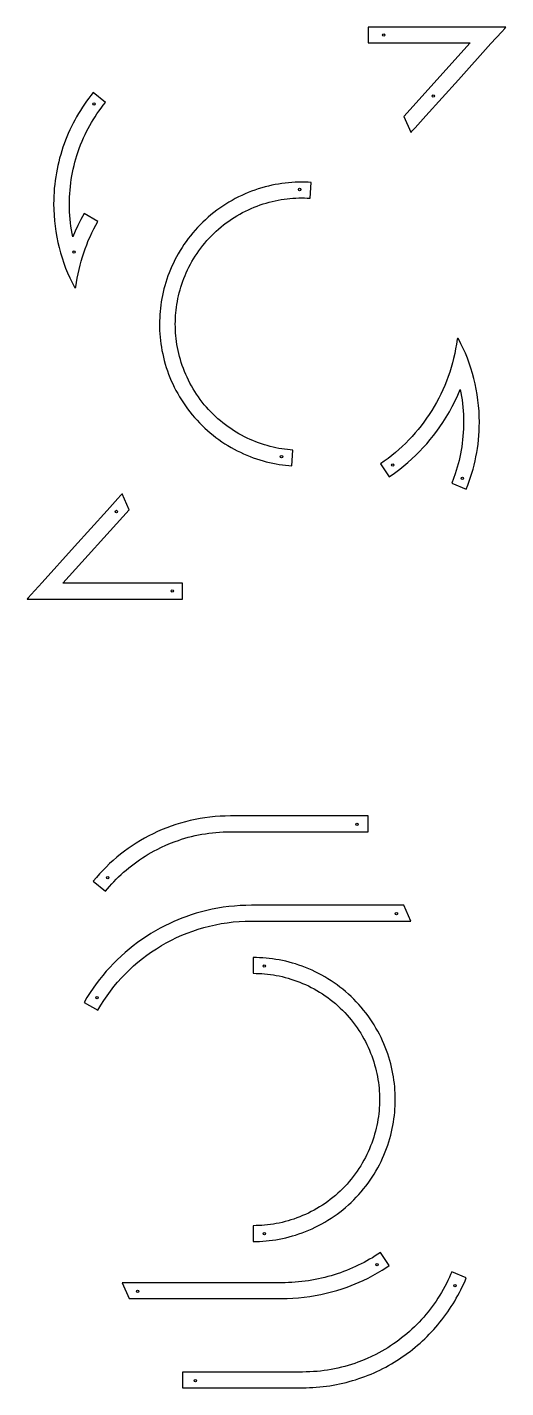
# Model space of a CAD drawing. Header units: millimetres. Extents: x -5172 to 15661, y -1212 to 2364.
# Drawn here: x 5500 to 6713, y -1118 to 2332 of the extents above; entities that cross this region are included whole.
import ezdxf

# ---------------------------------------------------------------- set-up
doc = ezdxf.new("R2010")
doc.units = ezdxf.units.MM
doc.layers.get('0').update_dxf_attribs({"color": 18, "true_color": 0x000000})
doc.layers.add('TOP$Visible$Curves', color=1, linetype='Continuous', true_color=0xff0000)

msp = doc.modelspace()

# ---------------------------------------------------------------- linework, layer by layer
for points in [[(6015.3, 332.2), (6002.2, 332), (5989.1, 331.5), (5976.2, 330.5), (5963.4, 329.2), (5950.7, 327.6), (5938.1, 325.6), (5925.6, 323.2), (5913.3, 320.5), (5901.1, 317.5), (5889, 314.2), (5877, 310.5), (5865.2, 306.5), (5853.6, 302.1), (5842.1, 297.5), (5830.7, 292.6), (5819.6, 287.3), (5808.6, 281.8), (5797.7, 276), (5787.1, 269.9), (5776.6, 263.5), (5766.4, 256.8), (5756.3, 249.8), (5746.4, 242.6), (5736.7, 235.2), (5727.3, 227.5), (5718.1, 219.5), (5709, 211.3), (5700.3, 202.8), (5691.7, 194.1), (5683.4, 185.2), (5675.3, 176.1), (5667.5, 166.7)], [(6364.3, 332.2), (6124.3, 332.2), (6045.3, 332.2), (6023.1, 332.2), (6017.3, 332.2), (6015.8, 332.2), (6015.4, 332.2), (6015.3, 332.2), (6015.3, 332.2), (6015.3, 332.2)], [(6015.3, 292.2), (6364.3, 292.2), (6364.3, 332.2)], [(5698.5, 141.5), (5703.6, 147.7), (5708.9, 153.8), (5714.3, 159.8), (5719.8, 165.6), (5725.8, 171.8), (5731.9, 177.8), (5738.1, 183.7), (5744.5, 189.5), (5750.9, 195.1), (5757.5, 200.6), (5764.2, 205.9), (5771.1, 211.1), (5778, 216.2), (5785.1, 221.2), (5792.2, 225.9), (5799.5, 230.6), (5806.8, 235.1), (5814.3, 239.4), (5821.8, 243.6), (5829.5, 247.6), (5840.6, 253.1), (5851.9, 258.2), (5863.3, 263), (5874.9, 267.4), (5883.2, 270.4), (5891.5, 273.1), (5899.9, 275.7), (5908.3, 278.1), (5916.9, 280.3), (5925.6, 282.3), (5934.2, 284.2), (5943, 285.8), (5951.8, 287.3), (5960.8, 288.6), (5969.7, 289.7), (5978.6, 290.6), (5987.8, 291.3), (5996.9, 291.8), (6006.1, 292.1), (6015.3, 292.2)], [(5667.5, 166.7), (5698.5, 141.5)], [(6576.1, -823.8), (6573.2, -830.7), (6570.2, -837.5), (6566.6, -845.3), (6562.8, -853), (6558.8, -860.7), (6554.7, -868.3), (6550.4, -875.8), (6546, -883.2), (6541.3, -890.5), (6536.6, -897.7), (6531.7, -904.7), (6526.7, -911.7), (6521.5, -918.6), (6516.2, -925.3), (6510.7, -931.9), (6505.2, -938.4), (6499.4, -944.8), (6493.6, -951.1), (6487.6, -957.3), (6481.5, -963.3), (6475.2, -969.2), (6468.9, -974.9), (6462.4, -980.6), (6455.8, -986), (6449.1, -991.4), (6442.3, -996.6), (6435.3, -1001.7), (6428.3, -1006.6), (6421.1, -1011.4), (6413.9, -1016.1), (6406.5, -1020.5), (6399.1, -1024.9), (6391.5, -1029), (6383.9, -1033), (6372.8, -1038.5), (6361.5, -1043.7), (6350, -1048.5), (6338.4, -1052.9), (6330.2, -1055.8), (6321.8, -1058.6), (6313.4, -1061.2), (6305, -1063.5), (6296.4, -1065.8), (6287.8, -1067.8), (6279.1, -1069.6), (6270.4, -1071.3), (6261.5, -1072.8), (6252.6, -1074.1), (6243.7, -1075.2), (6234.7, -1076.1), (6225.6, -1076.8), (6216.4, -1077.3), (6207.3, -1077.6), (6198.1, -1077.7)], [(6613.1, -838.9), (6576.1, -823.8)], [(6198.1, -1117.7), (6206.9, -1117.6), (6215.6, -1117.3), (6224.3, -1116.9), (6232.9, -1116.3), (6241.5, -1115.6), (6250.1, -1114.7), (6258.6, -1113.6), (6267, -1112.4), (6275.4, -1111), (6283.8, -1109.5), (6292.1, -1107.8), (6300.3, -1106), (6308.5, -1104), (6316.6, -1101.8), (6324.7, -1099.6), (6332.7, -1097.1), (6340.6, -1094.5), (6348.5, -1091.8), (6356.3, -1089), (6364, -1086), (6371.7, -1082.8), (6379.3, -1079.6), (6386.8, -1076.1), (6394.2, -1072.6), (6401.6, -1068.9), (6408.9, -1065.1), (6416.1, -1061.2), (6423.2, -1057.1), (6430.3, -1052.9), (6437.2, -1048.6), (6444.1, -1044.2), (6450.9, -1039.6), (6457.6, -1035), (6464.2, -1030.2), (6470.7, -1025.3), (6477.1, -1020.2), (6483.5, -1015.1), (6489.7, -1009.8), (6495.9, -1004.5), (6501.9, -999), (6507.8, -993.4), (6513.7, -987.7), (6519.4, -981.9), (6525, -976.1), (6530.6, -970.1), (6536, -964), (6541.3, -957.8), (6546.5, -951.5), (6551.5, -945.1), (6556.5, -938.6), (6561.4, -932.1), (6566.1, -925.4), (6570.7, -918.6), (6575.2, -911.8), (6579.6, -904.9), (6583.8, -897.9), (6587.9, -890.8), (6591.9, -883.6), (6595.8, -876.4), (6599.5, -869), (6603.1, -861.6), (6606.6, -854.1), (6609.9, -846.6), (6613.1, -838.9)], [(6198.1, -1077.7), (5894.1, -1077.7), (5894.1, -1117.7)], [(5894.1, -1117.7), (6105.4, -1117.7), (6172.8, -1117.7), (6191.5, -1117.7), (6196.4, -1117.7), (6197.7, -1117.7), (6198, -1117.7), (6198.1, -1117.7), (6198.1, -1117.7), (6198.1, -1117.7)]]:
    msp.add_lwpolyline(points)
at = {"color": 7}
for centre in [(6403.8, 2312.2), (5669.3, 2137.8), (6529.5, 2157.7), (6190.5, 1920.7), (5619, 1761.9), (6144.7, 1243.5), (6426.6, 1221.8), (6603.2, 1188.2), (5726.1, 1104.2), (5867.6, 902.7), (6336, 311), (5704.3, 175.8), (6436.2, 84.4), (6101.1, -48.3), (5677.1, -128.5), (6101.3, -727.1), (6387, -805.2), (6584.4, -858.6), (5779.9, -872.8), (5926.5, -1100)]:
    msp.add_circle(centre, 3, dxfattribs=at)
at = {"layer": 'TOP$Visible$Curves', "lineweight": -3}
for points in [[(6713.3, 2332.2), (6713.3, 2332.2), (6713.2, 2332.2), (6713.1, 2332.2), (6712.8, 2332.2), (6711.3, 2332.2), (6705.4, 2332.2), (6683.3, 2332.2), (6604.2, 2332.2), (6364.3, 2332.2)], [(6364.3, 2332.2), (6364.3, 2292.2), (6623.3, 2292.2), (6455, 2105.8), (6472.8, 2065.8)], [(6472.8, 2065.8), (6472.8, 2065.8), (6472.9, 2065.8), (6473, 2066), (6473.5, 2066.5), (6475.5, 2068.8), (6483.2, 2077.2), (6510.4, 2107.4), (6593.1, 2199), (6675.7, 2290.6), (6702.9, 2320.8), (6710.6, 2329.2), (6712.6, 2331.4), (6713.1, 2332), (6713.2, 2332.2), (6713.3, 2332.2), (6713.3, 2332.2)], [(5667.5, 2166.7), (5661.7, 2159.4), (5656, 2152), (5650.5, 2144.5), (5645.1, 2136.8), (5639.9, 2129.1), (5634.9, 2121.2), (5630, 2113.2), (5625.3, 2105.1), (5620.8, 2096.9), (5616.4, 2088.6), (5612.2, 2080.2), (5608.1, 2071.6), (5604.3, 2063), (5600.6, 2054.3), (5597.1, 2045.5), (5593.7, 2036.6), (5590.6, 2027.7), (5587.6, 2018.6), (5584.9, 2009.5), (5582.3, 2000.2), (5579.9, 1990.9), (5577.7, 1981.5), (5575.7, 1972.1), (5573.9, 1962.6), (5572.3, 1953), (5571, 1943.3), (5569.8, 1933.6), (5568.8, 1923.8), (5568.1, 1913.9), (5567.5, 1904), (5567.2, 1894), (5567.1, 1884), (5567.3, 1869.7), (5568, 1855.6), (5569.1, 1841.6), (5570.6, 1827.6), (5572.5, 1813.9), (5574.9, 1800.2), (5577.7, 1786.7), (5580.8, 1773.4), (5584.4, 1760.2), (5588.3, 1747.2), (5592.7, 1734.3), (5597.4, 1721.6), (5602.5, 1709.1), (5607.9, 1696.8), (5613.7, 1684.7), (5619.8, 1672.8)], [(5615.6, 1800.6), (5613.9, 1809.5), (5612.3, 1818.4), (5611, 1827.4), (5609.8, 1836.4), (5608.9, 1845.6), (5608.1, 1854.8), (5607.6, 1864.1), (5607.2, 1873.3), (5607.1, 1882.5), (5607.1, 1891.8), (5607.4, 1901), (5607.9, 1910.3), (5608.6, 1919.3), (5609.4, 1928.3), (5610.5, 1937.3), (5611.8, 1946.2), (5613.2, 1955), (5614.9, 1963.8), (5616.7, 1972.5), (5618.7, 1981.2), (5620.9, 1989.7), (5623.2, 1998.2), (5625.8, 2006.6), (5628.5, 2014.9), (5631.8, 2024.3), (5635.4, 2033.6), (5639.1, 2042.9), (5643.1, 2052), (5646.8, 2059.8), (5650.6, 2067.6), (5654.5, 2075.2), (5658.7, 2082.8), (5663, 2090.3), (5667.4, 2097.7), (5672, 2105), (5676.8, 2112.2), (5682, 2119.7), (5687.3, 2127.1), (5692.8, 2134.3), (5698.5, 2141.5)], [(5698.5, 2141.5), (5667.5, 2166.7)], [(6219.9, 1938.4), (6211.9, 1938.9), (6203.8, 1939.1), (6195.7, 1939.2), (6187.5, 1939.1), (6179.2, 1938.9), (6170.9, 1938.4), (6162.5, 1937.7), (6154.1, 1936.9), (6145.6, 1935.8), (6137.2, 1934.5), (6128.6, 1933), (6120.1, 1931.3), (6111.6, 1929.3), (6103, 1927.2), (6094.5, 1924.8), (6085.9, 1922.2), (6077.4, 1919.3), (6069, 1916.3), (6060.6, 1913), (6052.2, 1909.5), (6043.9, 1905.8), (6035.6, 1901.8), (6027.4, 1897.6), (6019.4, 1893.2), (6011.4, 1888.6), (6003.5, 1883.8), (5995.7, 1878.7), (5988, 1873.5), (5980.5, 1868), (5973.1, 1862.3), (5965.9, 1856.5), (5958.8, 1850.5), (5951.8, 1844.2), (5945, 1837.8), (5938.4, 1831.3), (5932, 1824.6), (5925.8, 1817.7), (5919.7, 1810.7), (5913.9, 1803.5), (5908.2, 1796.2), (5902.7, 1788.8), (5897.5, 1781.2), (5892.5, 1773.6), (5887.6, 1765.9), (5883, 1758), (5878.6, 1750.1), (5874.5, 1742.2), (5870.5, 1734.1), (5866.8, 1726), (5863.3, 1717.9), (5860, 1709.7), (5856.9, 1701.5), (5854, 1693.3), (5851.4, 1685.1), (5849, 1676.8), (5846.7, 1668.6), (5844.7, 1660.3), (5842.9, 1652.1), (5841.3, 1644), (5840, 1635.8), (5838.8, 1627.7), (5837.8, 1619.6), (5836.9, 1611.6), (5836.3, 1603.6), (5835.9, 1595.6), (5835.6, 1587.6), (5835.5, 1579.5), (5835.6, 1571.3), (5835.8, 1563), (5836.3, 1554.7), (5837, 1546.3), (5837.9, 1537.9), (5838.9, 1529.4), (5840.2, 1520.9), (5841.7, 1512.4), (5843.5, 1503.9), (5845.4, 1495.3), (5847.6, 1486.8), (5849.9, 1478.2), (5852.5, 1469.7), (5855.4, 1461.2), (5858.4, 1452.7), (5861.7, 1444.3), (5865.2, 1435.9), (5869, 1427.6), (5872.9, 1419.4), (5877.1, 1411.2), (5881.5, 1403.1), (5886.1, 1395.1), (5891, 1387.2), (5896, 1379.4), (5901.3, 1371.8), (5906.7, 1364.3), (5912.4, 1356.9), (5918.2, 1349.6), (5924.3, 1342.5), (5930.5, 1335.6), (5936.9, 1328.8), (5943.4, 1322.2), (5950.2, 1315.8), (5957, 1309.5), (5964.1, 1303.5), (5971.2, 1297.6), (5978.5, 1292), (5985.9, 1286.5), (5993.5, 1281.3), (6001.1, 1276.2), (6008.9, 1271.4), (6016.7, 1266.8), (6024.6, 1262.4), (6032.6, 1258.2), (6040.6, 1254.3), (6048.7, 1250.5), (6056.8, 1247), (6065, 1243.7), (6073.2, 1240.6), (6081.4, 1237.8), (6089.7, 1235.1), (6097.9, 1232.7), (6106.1, 1230.5), (6114.4, 1228.5), (6122.6, 1226.7), (6130.8, 1225.1), (6138.9, 1223.7), (6147, 1222.5), (6155.1, 1221.5), (6163.1, 1220.7), (6171.1, 1220.1)], [(6217.2, 1898.5), (6219.9, 1938.4)], [(6173.8, 1260), (6166.7, 1260.5), (6159.6, 1261.3), (6152.4, 1262.1), (6145.2, 1263.2), (6138, 1264.4), (6130.7, 1265.9), (6123.4, 1267.5), (6116.1, 1269.2), (6108.7, 1271.2), (6101.4, 1273.4), (6094.1, 1275.7), (6086.8, 1278.3), (6079.5, 1281), (6072.2, 1283.9), (6065, 1287), (6057.8, 1290.4), (6050.7, 1293.9), (6043.6, 1297.6), (6036.5, 1301.5), (6029.6, 1305.6), (6022.7, 1309.9), (6015.9, 1314.4), (6009.2, 1319), (6002.6, 1323.9), (5996.1, 1328.9), (5989.8, 1334.1), (5983.5, 1339.5), (5977.4, 1345), (5971.4, 1350.7), (5965.6, 1356.6), (5959.9, 1362.6), (5954.4, 1368.8), (5949, 1375.1), (5943.8, 1381.6), (5938.8, 1388.1), (5934, 1394.8), (5929.3, 1401.6), (5924.8, 1408.6), (5920.5, 1415.6), (5916.4, 1422.7), (5912.5, 1429.9), (5908.8, 1437.1), (5905.2, 1444.5), (5901.9, 1451.9), (5898.8, 1459.3), (5895.9, 1466.8), (5893.2, 1474.3), (5890.7, 1481.9), (5888.3, 1489.4), (5886.2, 1497), (5884.3, 1504.6), (5882.6, 1512.2), (5881, 1519.8), (5879.7, 1527.4), (5878.6, 1534.9), (5877.6, 1542.5), (5876.8, 1549.9), (5876.2, 1557.4), (5875.8, 1564.8), (5875.6, 1572.1), (5875.5, 1579.4), (5875.6, 1586.7), (5875.8, 1593.8), (5876.2, 1600.9), (5876.8, 1608), (5877.5, 1615.1), (5878.4, 1622.3), (5879.5, 1629.5), (5880.7, 1636.8), (5882.1, 1644), (5883.7, 1651.3), (5885.5, 1658.6), (5887.5, 1666), (5889.6, 1673.3), (5892, 1680.6), (5894.5, 1687.9), (5897.2, 1695.2), (5900.2, 1702.5), (5903.3, 1709.7), (5906.6, 1716.9), (5910.1, 1724.1), (5913.8, 1731.1), (5917.7, 1738.2), (5921.8, 1745.1), (5926.1, 1752), (5930.6, 1758.8), (5935.3, 1765.5), (5940.1, 1772.1), (5945.1, 1778.6), (5950.4, 1784.9), (5955.7, 1791.2), (5961.3, 1797.3), (5967, 1803.3), (5972.9, 1809.1), (5978.9, 1814.8), (5985.1, 1820.3), (5991.4, 1825.7), (5997.8, 1830.9), (6004.4, 1835.9), (6011.1, 1840.8), (6017.9, 1845.4), (6024.8, 1849.9), (6031.8, 1854.2), (6038.9, 1858.3), (6046.1, 1862.2), (6053.4, 1866), (6060.7, 1869.5), (6068.1, 1872.8), (6075.5, 1875.9), (6083, 1878.8), (6090.6, 1881.5), (6098.1, 1884.1), (6105.7, 1886.4), (6113.3, 1888.5), (6120.9, 1890.4), (6128.5, 1892.1), (6136.1, 1893.7), (6143.6, 1895), (6151.2, 1896.2), (6158.7, 1897.1), (6166.2, 1897.9), (6173.6, 1898.5), (6181, 1898.9), (6188.4, 1899.2), (6195.7, 1899.2), (6202.9, 1899.2), (6210.1, 1898.9), (6217.2, 1898.5)], [(5644.2, 1859.5), (5636.1, 1844.8), (5628.6, 1829.8), (5621.9, 1815.3), (5615.6, 1800.6)], [(5623.6, 1673.5), (5625.1, 1684.7), (5626.9, 1695.8), (5629, 1706.8), (5631.4, 1717.7), (5634, 1728.5), (5636.8, 1739.2), (5639.9, 1749.8), (5643.3, 1760.2), (5646.9, 1770.6), (5650.8, 1780.8), (5654.9, 1791), (5659.3, 1801), (5663.8, 1810.8), (5668.6, 1820.6), (5673.7, 1830.2), (5678.9, 1839.7)], [(5678.9, 1839.7), (5644.2, 1859.5)], [(5619.8, 1672.8), (5619.9, 1672.8), (5619.9, 1672.8), (5619.9, 1672.7), (5619.9, 1672.7), (5619.9, 1672.7), (5620, 1672.6), (5620, 1672.6), (5620, 1672.6), (5620, 1672.5), (5620.1, 1672.5), (5620.1, 1672.5), (5620.1, 1672.4), (5620.1, 1672.4), (5620.2, 1672.4), (5620.2, 1672.4), (5620.2, 1672.3), (5620.2, 1672.3), (5620.3, 1672.3), (5620.3, 1672.3), (5620.3, 1672.2), (5620.4, 1672.2), (5620.4, 1672.2), (5620.4, 1672.2), (5620.5, 1672.1), (5620.5, 1672.1), (5620.5, 1672.1), (5620.6, 1672.1), (5620.6, 1672), (5620.6, 1672), (5620.7, 1672), (5620.7, 1672), (5620.7, 1672), (5620.8, 1671.9), (5620.8, 1671.9), (5620.9, 1671.9), (5620.9, 1671.9), (5620.9, 1671.9), (5621, 1671.9), (5621, 1671.9), (5621, 1671.8), (5621.1, 1671.8), (5621.1, 1671.8), (5621.2, 1671.8), (5621.2, 1671.8), (5621.2, 1671.8), (5621.3, 1671.8), (5621.3, 1671.8), (5621.4, 1671.8), (5621.4, 1671.8), (5621.4, 1671.8), (5621.5, 1671.8), (5621.5, 1671.8), (5621.6, 1671.8), (5621.6, 1671.8), (5621.6, 1671.8), (5621.7, 1671.8), (5621.7, 1671.8), (5621.8, 1671.8), (5621.8, 1671.8), (5621.8, 1671.8), (5621.9, 1671.8), (5621.9, 1671.8), (5621.9, 1671.8), (5622, 1671.8), (5622, 1671.8), (5622, 1671.8), (5622.1, 1671.8), (5622.1, 1671.8), (5622.2, 1671.8), (5622.2, 1671.9), (5622.2, 1671.9), (5622.3, 1671.9), (5622.3, 1671.9), (5622.3, 1671.9), (5622.4, 1671.9), (5622.4, 1671.9), (5622.4, 1672), (5622.5, 1672), (5622.5, 1672), (5622.6, 1672), (5622.6, 1672), (5622.6, 1672), (5622.7, 1672.1), (5622.7, 1672.1), (5622.7, 1672.1), (5622.8, 1672.1), (5622.8, 1672.2), (5622.8, 1672.2), (5622.9, 1672.2), (5622.9, 1672.2), (5622.9, 1672.3), (5622.9, 1672.3), (5623, 1672.3), (5623, 1672.3), (5623, 1672.4), (5623.1, 1672.4), (5623.1, 1672.4), (5623.1, 1672.5), (5623.1, 1672.5), (5623.2, 1672.5), (5623.2, 1672.6), (5623.2, 1672.6), (5623.2, 1672.6), (5623.3, 1672.7), (5623.3, 1672.7), (5623.3, 1672.7), (5623.3, 1672.8), (5623.4, 1672.8), (5623.4, 1672.8), (5623.4, 1672.9), (5623.4, 1672.9), (5623.4, 1672.9), (5623.4, 1673), (5623.5, 1673), (5623.5, 1673), (5623.5, 1673.1), (5623.5, 1673.1), (5623.5, 1673.2), (5623.5, 1673.2), (5623.5, 1673.2), (5623.5, 1673.3), (5623.6, 1673.3), (5623.6, 1673.3), (5623.6, 1673.4), (5623.6, 1673.4), (5623.6, 1673.4), (5623.6, 1673.5), (5623.6, 1673.5)], [(6589.8, 1541), (6588.1, 1528.7), (6586, 1516.6), (6583.7, 1504.6), (6581, 1492.6), (6578, 1480.8), (6574.7, 1469.2), (6571.1, 1457.6), (6567.2, 1446.2), (6563, 1434.9), (6558.6, 1423.8), (6553.8, 1412.9), (6548.7, 1402), (6543.4, 1391.4), (6537.8, 1380.9), (6531.9, 1370.6), (6525.8, 1360.4), (6519.4, 1350.4), (6512.7, 1340.6), (6505.8, 1331), (6498.7, 1321.6), (6491.3, 1312.4), (6483.7, 1303.4), (6475.9, 1294.6), (6467.8, 1286), (6459.5, 1277.6), (6451, 1269.4), (6442.3, 1261.5), (6433.3, 1253.8), (6424.2, 1246.3), (6414.9, 1239), (6405.3, 1232), (6395.6, 1225.3)], [(6593.5, 1541.7), (6593.5, 1541.7), (6593.5, 1541.8), (6593.5, 1541.8), (6593.4, 1541.8), (6593.4, 1541.9), (6593.4, 1541.9), (6593.4, 1541.9), (6593.3, 1542), (6593.3, 1542), (6593.3, 1542), (6593.3, 1542), (6593.2, 1542.1), (6593.2, 1542.1), (6593.2, 1542.1), (6593.2, 1542.2), (6593.1, 1542.2), (6593.1, 1542.2), (6593.1, 1542.2), (6593, 1542.3), (6593, 1542.3), (6593, 1542.3), (6593, 1542.3), (6592.9, 1542.4), (6592.9, 1542.4), (6592.9, 1542.4), (6592.8, 1542.4), (6592.8, 1542.5), (6592.8, 1542.5), (6592.7, 1542.5), (6592.7, 1542.5), (6592.6, 1542.5), (6592.6, 1542.6), (6592.6, 1542.6), (6592.5, 1542.6), (6592.5, 1542.6), (6592.5, 1542.6), (6592.4, 1542.6), (6592.4, 1542.7), (6592.3, 1542.7), (6592.3, 1542.7), (6592.3, 1542.7), (6592.2, 1542.7), (6592.2, 1542.7), (6592.1, 1542.7), (6592.1, 1542.7), (6592.1, 1542.7), (6592, 1542.7), (6592, 1542.7), (6592, 1542.7), (6591.9, 1542.8), (6591.9, 1542.8), (6591.8, 1542.8), (6591.8, 1542.8), (6591.8, 1542.8), (6591.7, 1542.8), (6591.7, 1542.8), (6591.6, 1542.8), (6591.6, 1542.8), (6591.6, 1542.8), (6591.5, 1542.7), (6591.5, 1542.7), (6591.5, 1542.7), (6591.4, 1542.7), (6591.4, 1542.7), (6591.3, 1542.7), (6591.3, 1542.7), (6591.3, 1542.7), (6591.2, 1542.7), (6591.2, 1542.7), (6591.2, 1542.7), (6591.1, 1542.7), (6591.1, 1542.6), (6591.1, 1542.6), (6591, 1542.6), (6591, 1542.6), (6590.9, 1542.6), (6590.9, 1542.6), (6590.9, 1542.6), (6590.8, 1542.5), (6590.8, 1542.5), (6590.8, 1542.5), (6590.7, 1542.5), (6590.7, 1542.5), (6590.7, 1542.4), (6590.6, 1542.4), (6590.6, 1542.4), (6590.6, 1542.4), (6590.5, 1542.3), (6590.5, 1542.3), (6590.5, 1542.3), (6590.4, 1542.3), (6590.4, 1542.2), (6590.4, 1542.2), (6590.3, 1542.2), (6590.3, 1542.2), (6590.3, 1542.1), (6590.3, 1542.1), (6590.2, 1542.1), (6590.2, 1542), (6590.2, 1542), (6590.2, 1542), (6590.1, 1541.9), (6590.1, 1541.9), (6590.1, 1541.9), (6590.1, 1541.8), (6590, 1541.8), (6590, 1541.8), (6590, 1541.7), (6590, 1541.7), (6590, 1541.7), (6589.9, 1541.6), (6589.9, 1541.6), (6589.9, 1541.6), (6589.9, 1541.5), (6589.9, 1541.5), (6589.9, 1541.4), (6589.9, 1541.4), (6589.8, 1541.4), (6589.8, 1541.3), (6589.8, 1541.3), (6589.8, 1541.3), (6589.8, 1541.2), (6589.8, 1541.2), (6589.8, 1541.2), (6589.8, 1541.1), (6589.8, 1541.1), (6589.8, 1541), (6589.8, 1541)], [(6613.1, 1161.1), (6617, 1170.9), (6620.7, 1180.9), (6624.1, 1191), (6627.3, 1201.2), (6630.3, 1211.4), (6633, 1221.8), (6635.5, 1232.3), (6637.7, 1242.9), (6639.7, 1253.6), (6641.4, 1264.3), (6642.9, 1275.2), (6644.1, 1286.1), (6645.1, 1297.1), (6645.7, 1308.2), (6646.1, 1319.3), (6646.3, 1330.5), (6646.1, 1344.8), (6645.4, 1358.9), (6644.3, 1373), (6642.8, 1386.9), (6640.8, 1400.7), (6638.5, 1414.3), (6635.7, 1427.8), (6632.5, 1441.1), (6629, 1454.3), (6625, 1467.4), (6620.7, 1480.2), (6616, 1492.9), (6610.9, 1505.4), (6605.4, 1517.7), (6599.6, 1529.8), (6593.5, 1541.7)], [(6418, 1192.2), (6431.4, 1201.5), (6444.4, 1211.3), (6455, 1219.8), (6465.3, 1228.5), (6475.4, 1237.5), (6485.2, 1246.8), (6494.8, 1256.3), (6504.1, 1266.2), (6513.1, 1276.2), (6521.8, 1286.5), (6530.3, 1297.1), (6538.5, 1307.9), (6546.4, 1318.9), (6553.9, 1330.2), (6562.3, 1343.4), (6570.2, 1356.9), (6577.7, 1370.7), (6584.8, 1384.7), (6591.5, 1399.2), (6597.8, 1414)], [(6597.8, 1414), (6599.5, 1405), (6601, 1396.1), (6602.4, 1387.1), (6603.5, 1378.1), (6604.5, 1368.9), (6605.3, 1359.7), (6605.8, 1350.5), (6606.1, 1341.2), (6606.3, 1332), (6606.2, 1322.7), (6605.9, 1313.5), (6605.5, 1304.3), (6604.8, 1295.2), (6603.9, 1286.2), (6602.8, 1277.3), (6601.6, 1268.3), (6600.1, 1259.5), (6598.5, 1250.8), (6596.7, 1242), (6594.7, 1233.4), (6592.5, 1224.8), (6590.1, 1216.4), (6587.6, 1208), (6584.8, 1199.6), (6580.7, 1187.8), (6576.1, 1176.2)], [(6171.1, 1220.1), (6173.8, 1260)], [(6395.6, 1225.3), (6418, 1192.2)], [(6576.1, 1176.2), (6613.1, 1161.1)], [(5740.5, 1148.8), (5740.5, 1148.7), (5740.5, 1148.7), (5740.4, 1148.6), (5739.8, 1148), (5737.8, 1145.8), (5730.2, 1137.3), (5703, 1107.1), (5620.3, 1015.5), (5537.6, 923.9), (5510.4, 893.8), (5502.8, 885.3), (5500.8, 883.1), (5500.3, 882.5), (5500.1, 882.4), (5500.1, 882.3), (5500.1, 882.3)], [(5894.1, 882.3), (5894.1, 922.3), (5590.1, 922.3), (5758.3, 1108.8), (5740.5, 1148.8)], [(5500.1, 882.3), (5500.1, 882.3), (5500.1, 882.3), (5500.2, 882.3), (5500.7, 882.3), (5502.4, 882.3), (5509.3, 882.3), (5535.2, 882.3), (5626.5, 882.3), (5894.1, 882.3)], [(6068.3, 105.8), (6053.9, 105.6), (6039.6, 104.9), (6025.2, 103.9), (6010.9, 102.4), (5996.9, 100.6), (5983, 98.3), (5969.1, 95.7), (5955.3, 92.6), (5941.9, 89.2), (5928.5, 85.4), (5915.3, 81.3), (5902.1, 76.7), (5891.8, 72.9), (5881.6, 68.8), (5871.5, 64.5), (5861.5, 59.9), (5849.3, 54), (5837.2, 47.7), (5825.2, 41), (5813.5, 34.1), (5802.1, 26.8), (5790.8, 19.3), (5779.8, 11.4), (5768.9, 3.2), (5758.4, -5.2), (5748.1, -14), (5738, -23), (5728.1, -32.3), (5718.6, -41.8), (5709.3, -51.6), (5700.3, -61.7), (5691.5, -72), (5683, -82.6), (5674.9, -93.4), (5667, -104.4), (5659.4, -115.6), (5651.6, -127.9), (5644.2, -140.5)], [(6472.8, 65.8), (6455, 105.8), (6068.3, 105.8)], [(5678.9, -160.3), (5686.4, -147.8), (5694.2, -135.5), (5702.4, -123.5), (5711, -111.8), (5719.9, -100.4), (5729.3, -89.3), (5738.9, -78.5), (5748.9, -68), (5759.2, -57.9), (5769.9, -48), (5780.8, -38.6), (5792.1, -29.4), (5803.7, -20.7), (5815.5, -12.3), (5827.7, -4.3), (5840.1, 3.4), (5852.7, 10.6), (5865.7, 17.4), (5878.8, 23.9), (5892.2, 29.8), (5905.8, 35.4), (5919.7, 40.5), (5933.7, 45.2), (5948, 49.4), (5962.5, 53.2), (5977.1, 56.5), (5991.9, 59.3), (6006.9, 61.6), (6022, 63.4), (6037.3, 64.7), (6052.8, 65.5), (6068.3, 65.8)], [(6068.3, 65.8), (6068.4, 65.8), (6068.4, 65.8), (6068.6, 65.8), (6069.5, 65.8), (6072.9, 65.8), (6085.7, 65.8), (6131.5, 65.8), (6270.6, 65.8), (6409.6, 65.8), (6455.4, 65.8), (6468.3, 65.8), (6471.7, 65.8), (6472.5, 65.8), (6472.8, 65.8), (6472.8, 65.8), (6472.8, 65.8)], [(6073.2, -746.7), (6081.2, -746.6), (6089.2, -746.4), (6097.3, -745.9), (6105.5, -745.3), (6113.8, -744.4), (6122, -743.4), (6130.3, -742.2), (6138.7, -740.7), (6147.1, -739.1), (6155.4, -737.2), (6163.8, -735.1), (6172.2, -732.8), (6180.6, -730.3), (6189, -727.6), (6197.4, -724.6), (6205.7, -721.5), (6214, -718.1), (6222.2, -714.4), (6230.4, -710.6), (6238.5, -706.5), (6246.6, -702.2), (6254.5, -697.7), (6262.4, -693), (6270.2, -688), (6277.8, -682.9), (6285.4, -677.5), (6292.8, -672), (6300.1, -666.2), (6307.2, -660.3), (6314.2, -654.1), (6321.1, -647.8), (6327.7, -641.3), (6334.2, -634.6), (6340.6, -627.8), (6346.7, -620.8), (6352.7, -613.6), (6358.4, -606.3), (6364, -598.9), (6369.3, -591.4), (6374.5, -583.7), (6379.4, -576), (6384.2, -568.1), (6388.7, -560.1), (6393, -552.1), (6397, -544), (6400.9, -535.8), (6404.5, -527.5), (6407.9, -519.2), (6411.1, -510.9), (6414, -502.6), (6416.8, -494.2), (6419.3, -485.8), (6421.6, -477.4), (6423.7, -469), (6425.5, -460.6), (6427.2, -452.2), (6428.6, -443.9), (6429.8, -435.6), (6430.9, -427.3), (6431.7, -419.1), (6432.4, -410.9), (6432.8, -402.8), (6433.1, -394.7), (6433.2, -386.7), (6433.1, -378.7), (6432.8, -370.7), (6432.4, -362.6), (6431.7, -354.4), (6430.9, -346.2), (6429.8, -337.9), (6428.6, -329.6), (6427.2, -321.2), (6425.5, -312.9), (6423.7, -304.5), (6421.6, -296.1), (6419.3, -287.7), (6416.8, -279.3), (6414, -270.9), (6411.1, -262.5), (6407.9, -254.2), (6404.5, -245.9), (6400.9, -237.7), (6397, -229.5), (6393, -221.4), (6388.7, -213.3), (6384.2, -205.4), (6379.4, -197.5), (6374.5, -189.7), (6369.3, -182.1), (6364, -174.5), (6358.4, -167.1), (6352.7, -159.8), (6346.7, -152.7), (6340.6, -145.7), (6334.2, -138.8), (6327.7, -132.2), (6321.1, -125.7), (6314.2, -119.3), (6307.2, -113.2), (6300.1, -107.2), (6292.8, -101.5), (6285.4, -95.9), (6277.8, -90.6), (6270.2, -85.4), (6262.4, -80.5), (6254.5, -75.7), (6246.6, -71.2), (6238.5, -66.9), (6230.4, -62.9), (6222.2, -59), (6214, -55.4), (6205.7, -52), (6197.4, -48.8), (6189, -45.9), (6180.6, -43.1), (6172.2, -40.6), (6163.8, -38.3), (6155.4, -36.3), (6147.1, -34.4), (6138.7, -32.7), (6130.3, -31.3), (6122, -30.1), (6113.8, -29), (6105.5, -28.2), (6097.3, -27.5), (6089.2, -27.1), (6081.2, -26.8), (6073.2, -26.7)], [(6073.2, -26.7), (6073.2, -66.7)], [(6073.2, -66.7), (6080.3, -66.8), (6087.4, -67), (6094.7, -67.4), (6101.9, -68), (6109.2, -68.8), (6116.6, -69.7), (6124, -70.8), (6131.4, -72.1), (6138.8, -73.5), (6146.3, -75.2), (6153.8, -77), (6161.2, -79.1), (6168.7, -81.3), (6176.1, -83.7), (6183.6, -86.4), (6191, -89.2), (6198.3, -92.2), (6205.7, -95.4), (6212.9, -98.9), (6220.2, -102.5), (6227.3, -106.3), (6234.4, -110.3), (6241.4, -114.5), (6248.3, -118.9), (6255.1, -123.5), (6261.8, -128.2), (6268.4, -133.2), (6274.9, -138.3), (6281.2, -143.6), (6287.4, -149), (6293.5, -154.7), (6299.5, -160.5), (6305.2, -166.4), (6310.9, -172.5), (6316.3, -178.7), (6321.6, -185), (6326.7, -191.5), (6331.7, -198.1), (6336.4, -204.8), (6341, -211.6), (6345.4, -218.5), (6349.6, -225.5), (6353.6, -232.6), (6357.4, -239.8), (6361, -247), (6364.5, -254.2), (6367.7, -261.6), (6370.7, -268.9), (6373.5, -276.3), (6376.2, -283.8), (6378.6, -291.2), (6380.8, -298.7), (6382.9, -306.1), (6384.7, -313.6), (6386.4, -321.1), (6387.8, -328.5), (6389.1, -335.9), (6390.2, -343.3), (6391.1, -350.7), (6391.9, -358), (6392.5, -365.2), (6392.9, -372.5), (6393.1, -379.6), (6393.2, -386.7), (6393.1, -393.8), (6392.9, -401), (6392.5, -408.2), (6391.9, -415.5), (6391.1, -422.8), (6390.2, -430.2), (6389.1, -437.5), (6387.8, -445), (6386.4, -452.4), (6384.7, -459.8), (6382.9, -467.3), (6380.8, -474.8), (6378.6, -482.2), (6376.2, -489.7), (6373.5, -497.1), (6370.7, -504.5), (6367.7, -511.9), (6364.5, -519.2), (6361, -526.5), (6357.4, -533.7), (6353.6, -540.9), (6349.6, -547.9), (6345.4, -554.9), (6341, -561.8), (6336.4, -568.6), (6331.7, -575.4), (6326.7, -581.9), (6321.6, -588.4), (6316.3, -594.8), (6310.9, -601), (6305.2, -607.1), (6299.5, -613), (6293.5, -618.8), (6287.4, -624.4), (6281.2, -629.9), (6274.9, -635.2), (6268.4, -640.3), (6261.8, -645.2), (6255.1, -650), (6248.3, -654.6), (6241.4, -659), (6234.4, -663.2), (6227.3, -667.2), (6220.2, -671), (6212.9, -674.6), (6205.7, -678), (6198.3, -681.2), (6191, -684.3), (6183.6, -687.1), (6176.1, -689.7), (6168.7, -692.1), (6161.2, -694.4), (6153.8, -696.4), (6146.3, -698.3), (6138.8, -699.9), (6131.4, -701.4), (6124, -702.7), (6116.6, -703.8), (6109.2, -704.7), (6101.9, -705.4), (6094.7, -706), (6087.4, -706.4), (6080.3, -706.6), (6073.2, -706.7)], [(5644.2, -140.5), (5678.9, -160.3)], [(6073.2, -706.7), (6073.2, -746.7)], [(6395.6, -774.7), (6388.9, -779.2), (6382, -783.5), (6375.1, -787.8), (6368.1, -791.9), (6361, -795.9), (6353.9, -799.7), (6346.6, -803.4), (6339.3, -807.1), (6331.9, -810.5), (6324.5, -813.9), (6317, -817.1), (6309.4, -820.2), (6301.7, -823.1), (6294, -825.9), (6286.2, -828.6), (6278.3, -831.1), (6270.4, -833.5), (6262.4, -835.7), (6254.3, -837.8), (6246.2, -839.8), (6238.1, -841.6), (6229.9, -843.2), (6221.6, -844.7), (6213.3, -846.1), (6204.9, -847.3), (6196.5, -848.3), (6188, -849.2), (6179.5, -849.9), (6170.9, -850.5), (6162.3, -850.9), (6153.7, -851.2), (6145, -851.2)], [(6418, -807.8), (6395.6, -774.7)], [(6145, -891.2), (6159.4, -891), (6173.8, -890.4), (6188.1, -889.4), (6202.5, -887.9), (6216.5, -886.1), (6230.4, -883.8), (6244.2, -881.2), (6258, -878.1), (6271.5, -874.7), (6284.8, -870.9), (6298.1, -866.8), (6311.2, -862.2), (6321.5, -858.4), (6331.7, -854.3), (6341.8, -849.9), (6351.8, -845.4), (6364.1, -839.4), (6376.2, -833.1), (6388.1, -826.5), (6399.8, -819.5), (6409, -813.8), (6418, -807.8)], [(6145, -851.2), (6145, -851.2), (6144.9, -851.2), (6144.7, -851.2), (6143.9, -851.2), (6140.5, -851.2), (6127.6, -851.2), (6081.8, -851.2), (5942.8, -851.2), (5803.7, -851.2), (5757.9, -851.2), (5745.1, -851.2), (5741.7, -851.2), (5740.8, -851.2), (5740.6, -851.2), (5740.5, -851.2), (5740.5, -851.2)], [(5740.5, -851.2), (5758.3, -891.2), (6145, -891.2)]]:
    msp.add_lwpolyline(points, dxfattribs=at)

doc.saveas('drawing.dxf')
